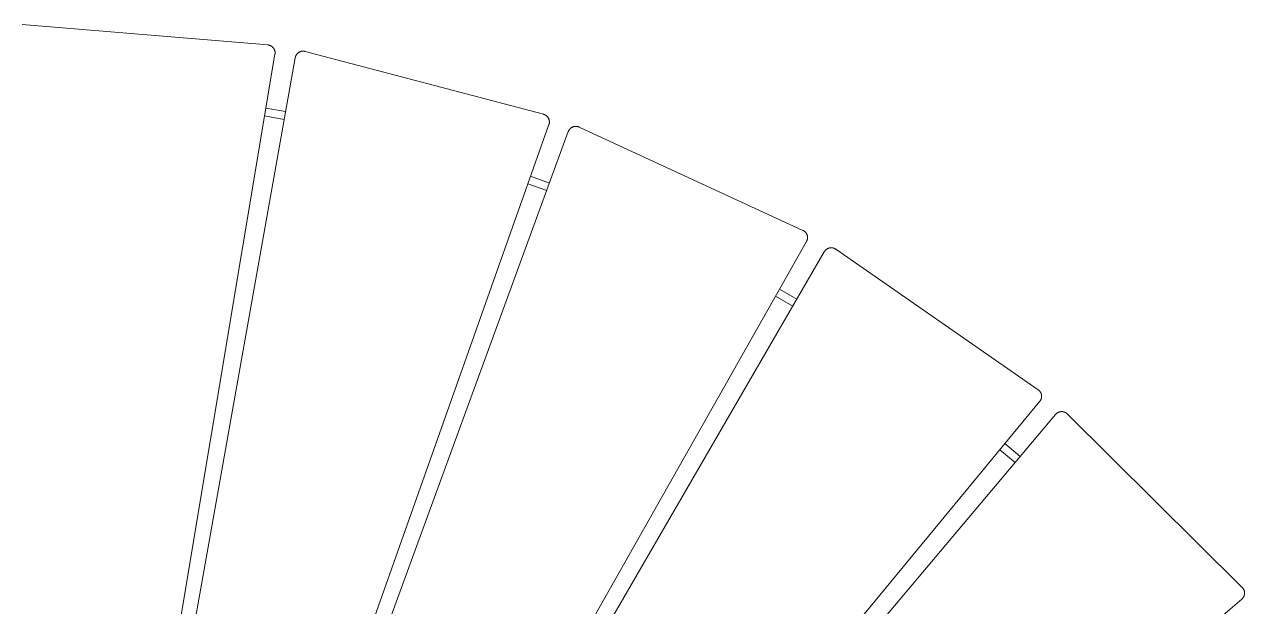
# Model space of a CAD drawing. Header units: inches. Extents: x -4 to 200, y 0 to 129.
# Drawn here: x 38.07 to 62.26, y 53.1 to 64.66 of the extents above; entities that cross this region are included whole.
import ezdxf

# ---------------------------------------------------------------- set-up
doc = ezdxf.new("R2010")
doc.units = ezdxf.units.IN
doc.layers.add('ZANO_R', color=7, linetype='Continuous', lineweight=0)

msp = doc.modelspace()

# ---------------------------------------------------------------- linework, layer by layer
at = {"layer": 'ZANO_R'}
for p, q in [((42.89288, 64.2548), (38.01991, 64.66358)), ((42.89823, 64.25426), (42.89288, 64.2548)), ((42.90356, 64.25353), (42.89823, 64.25426)), ((42.90886, 64.25263), (42.90356, 64.25353)), ((42.91412, 64.25154), (42.90886, 64.25263)), ((42.91935, 64.25028), (42.91412, 64.25154)), ((42.92453, 64.24884), (42.91935, 64.25028)), ((42.92966, 64.24722), (42.92453, 64.24884)), ((42.93473, 64.24543), (42.92966, 64.24722)), ((42.93974, 64.24346), (42.93473, 64.24543)), ((42.94468, 64.24133), (42.93974, 64.24346)), ((42.94954, 64.23903), (42.94468, 64.24133)), ((42.95432, 64.23656), (42.94954, 64.23903)), ((42.95901, 64.23393), (42.95432, 64.23656)), ((42.96361, 64.23115), (42.95901, 64.23393)), ((42.96811, 64.2282), (42.96361, 64.23115)), ((42.97251, 64.22511), (42.96811, 64.2282)), ((42.9768, 64.22187), (42.97251, 64.22511)), ((42.98098, 64.21848), (42.9768, 64.22187)), ((42.98504, 64.21495), (42.98098, 64.21848)), ((42.98897, 64.21129), (42.98504, 64.21495)), ((42.99278, 64.20749), (42.98897, 64.21129)), ((42.99646, 64.20357), (42.99278, 64.20749)), ((43, 64.19952), (42.99646, 64.20357)), ((43.0034, 64.19535), (43, 64.19952)), ((43.00666, 64.19107), (43.0034, 64.19535)), ((43.00977, 64.18668), (43.00666, 64.19107)), ((43.01272, 64.18219), (43.00977, 64.18668)), ((43.01553, 64.1776), (43.01272, 64.18219)), ((43.01817, 64.17292), (43.01553, 64.1776)), ((43.02065, 64.16815), (43.01817, 64.17292)), ((43.02297, 64.16329), (43.02065, 64.16815)), ((43.02512, 64.15836), (43.02297, 64.16329)), ((43.0271, 64.15336), (43.02512, 64.15836)), ((43.02891, 64.1483), (43.0271, 64.15336)), ((43.03055, 64.14318), (43.02891, 64.1483)), ((43.03201, 64.138), (43.03055, 64.14318)), ((43.03329, 64.13278), (43.03201, 64.138)), ((43.03439, 64.12751), (43.03329, 64.13278)), ((43.55225, 64.12735), (43.55747, 64.12862)), ((43.55747, 64.12862), (43.56274, 64.1297)), ((43.56274, 64.1297), (43.56804, 64.1306)), ((43.56804, 64.1306), (43.57337, 64.13132)), ((43.57337, 64.13132), (43.57873, 64.13186)), ((43.57873, 64.13186), (43.58409, 64.13222)), ((43.58409, 64.13222), (43.58947, 64.13239)), ((43.58947, 64.13239), (43.59485, 64.13238)), ((43.59485, 64.13238), (43.60022, 64.13218)), ((43.60022, 64.13218), (43.60558, 64.13181)), ((43.60558, 64.13181), (43.61093, 64.13124)), ((43.61093, 64.13124), (43.61626, 64.1305)), ((43.61626, 64.1305), (43.62156, 64.12958)), ((43.62156, 64.12958), (43.62682, 64.12847)), ((43.62682, 64.12847), (43.63204, 64.12719)), ((40.00204, 45.9473), (43.03505, 64.07185)), ((43.43676, 64.0025), (40.21713, 45.91017)), ((43.03532, 64.12222), (43.03439, 64.12751)), ((43.03505, 64.07185), (43.03571, 64.07611)), ((43.03606, 64.11689), (43.03532, 64.12222)), ((43.03571, 64.07611), (43.03624, 64.08039)), ((43.03662, 64.11154), (43.03606, 64.11689)), ((43.03624, 64.08039), (43.03666, 64.08468)), ((43.03699, 64.10617), (43.03662, 64.11154)), ((43.03666, 64.08468), (43.03702, 64.09005)), ((43.03718, 64.1008), (43.03699, 64.10617)), ((43.03702, 64.09005), (43.03719, 64.09542)), ((43.03719, 64.09542), (43.03718, 64.1008)), ((43.43757, 64.00673), (43.43676, 64.0025)), ((43.4385, 64.01094), (43.43757, 64.00673)), ((43.43954, 64.01513), (43.4385, 64.01094)), ((43.43954, 64.01513), (43.441, 64.0203)), ((43.441, 64.0203), (43.44264, 64.02542)), ((43.44264, 64.02542), (43.44445, 64.03049)), ((43.44445, 64.03049), (43.44644, 64.03549)), ((43.44644, 64.03549), (43.44859, 64.04041)), ((43.44859, 64.04041), (43.45091, 64.04527)), ((43.45091, 64.04527), (43.45339, 64.05004)), ((43.45339, 64.05004), (43.45604, 64.05472)), ((43.45604, 64.05472), (43.45884, 64.05931)), ((43.45884, 64.05931), (43.4618, 64.0638)), ((43.4618, 64.0638), (43.46491, 64.06819)), ((43.46491, 64.06819), (43.46817, 64.07246)), ((43.46817, 64.07246), (43.47158, 64.07663)), ((43.47158, 64.07663), (43.47512, 64.08068)), ((43.47512, 64.08068), (43.4788, 64.0846)), ((43.4788, 64.0846), (43.48261, 64.08839)), ((43.48261, 64.08839), (43.48655, 64.09206)), ((43.48655, 64.09206), (43.49061, 64.09558)), ((43.49061, 64.09558), (43.49479, 64.09897)), ((43.49479, 64.09897), (43.49908, 64.10221)), ((43.49908, 64.10221), (43.50348, 64.1053)), ((43.50348, 64.1053), (43.50798, 64.10824)), ((43.50798, 64.10824), (43.51258, 64.11102)), ((43.51258, 64.11102), (43.51728, 64.11365)), ((43.51728, 64.11365), (43.52206, 64.11611)), ((43.52206, 64.11611), (43.52692, 64.11841)), ((43.52692, 64.11841), (43.53186, 64.12055)), ((43.53186, 64.12055), (43.53686, 64.12251)), ((43.53686, 64.12251), (43.54194, 64.1243)), ((43.54194, 64.1243), (43.54707, 64.12591)), ((43.54707, 64.12591), (43.55225, 64.12735)), ((48.35999, 62.87843), (43.63204, 64.12719)), ((43.2465, 62.93338), (42.85584, 63.00093)), ((42.82985, 62.84558), (43.2189, 62.77831)), ((48.36516, 62.87697), (48.35999, 62.87843)), ((48.37029, 62.87533), (48.36516, 62.87697)), ((48.37535, 62.87352), (48.37029, 62.87533)), ((48.38035, 62.87153), (48.37535, 62.87352)), ((48.38528, 62.86938), (48.38035, 62.87153)), ((48.39013, 62.86706), (48.38528, 62.86938)), ((48.3949, 62.86458), (48.39013, 62.86706)), ((48.39958, 62.86193), (48.3949, 62.86458)), ((48.40417, 62.85913), (48.39958, 62.86193)), ((48.40866, 62.85617), (48.40417, 62.85913)), ((48.41305, 62.85306), (48.40866, 62.85617)), ((48.41733, 62.8498), (48.41305, 62.85306)), ((48.42149, 62.8464), (48.41733, 62.8498)), ((48.42554, 62.84285), (48.42149, 62.8464)), ((48.42946, 62.83917), (48.42554, 62.84285)), ((48.43326, 62.83536), (48.42946, 62.83917)), ((48.43692, 62.83142), (48.43326, 62.83536)), ((48.44045, 62.82736), (48.43692, 62.83142)), ((48.44383, 62.82318), (48.44045, 62.82736)), ((48.44707, 62.81889), (48.44383, 62.82318)), ((48.45016, 62.81449), (48.44707, 62.81889)), ((48.4531, 62.80999), (48.45016, 62.81449)), ((48.45589, 62.80539), (48.4531, 62.80999)), ((48.45851, 62.80069), (48.45589, 62.80539)), ((48.46098, 62.79591), (48.45851, 62.80069)), ((48.46328, 62.79105), (48.46098, 62.79591)), ((48.46541, 62.78611), (48.46328, 62.79105)), ((48.46737, 62.78111), (48.46541, 62.78611)), ((48.46916, 62.77604), (48.46737, 62.78111)), ((48.46824, 62.67357), (48.46962, 62.67766)), ((48.47078, 62.77091), (48.46916, 62.77604)), ((48.46962, 62.67766), (48.47089, 62.68177)), ((48.47222, 62.76572), (48.47078, 62.77091)), ((48.47089, 62.68177), (48.47205, 62.68593)), ((48.47205, 62.68593), (48.47333, 62.69115)), ((48.47348, 62.7605), (48.47222, 62.76572)), ((48.47333, 62.69115), (48.47444, 62.69641)), ((48.47456, 62.75523), (48.47348, 62.7605)), ((48.47444, 62.69641), (48.47536, 62.70171)), ((48.47547, 62.74993), (48.47456, 62.75523)), ((48.47536, 62.70171), (48.47611, 62.70704)), ((48.47619, 62.7446), (48.47547, 62.74993)), ((48.47611, 62.70704), (48.47667, 62.71239)), ((48.47673, 62.73925), (48.47619, 62.7446)), ((48.47667, 62.71239), (48.47705, 62.71775)), ((48.47708, 62.73388), (48.47673, 62.73925)), ((48.47705, 62.71775), (48.47724, 62.72313)), ((48.47725, 62.7285), (48.47708, 62.73388)), ((48.47724, 62.72313), (48.47725, 62.7285)), ((42.33401, 45.35105), (48.46824, 62.67357)), ((48.85179, 62.53552), (42.53938, 45.27714)), ((48.85333, 62.53955), (48.85179, 62.53552)), ((48.85498, 62.54353), (48.85333, 62.53955)), ((48.85673, 62.54747), (48.85498, 62.54353)), ((48.85673, 62.54747), (48.85907, 62.55231)), ((48.85907, 62.55231), (48.86157, 62.55707)), ((48.86157, 62.55707), (48.86424, 62.56175)), ((48.86424, 62.56175), (48.86706, 62.56632)), ((48.86706, 62.56632), (48.87003, 62.5708)), ((48.87003, 62.5708), (48.87316, 62.57518)), ((48.87316, 62.57518), (48.87644, 62.57944)), ((48.87644, 62.57944), (48.87985, 62.5836)), ((48.87985, 62.5836), (48.88341, 62.58763)), ((48.88341, 62.58763), (48.88711, 62.59154)), ((48.88711, 62.59154), (48.89093, 62.59532)), ((48.89093, 62.59532), (48.89488, 62.59897)), ((48.89488, 62.59897), (48.89896, 62.60248)), ((48.89896, 62.60248), (48.90315, 62.60585)), ((48.90315, 62.60585), (48.90745, 62.60907)), ((48.90745, 62.60907), (48.91187, 62.61215)), ((48.91187, 62.61215), (48.91638, 62.61507)), ((48.91638, 62.61507), (48.92099, 62.61784)), ((48.92099, 62.61784), (48.9257, 62.62044)), ((48.9257, 62.62044), (48.93049, 62.62289)), ((48.93049, 62.62289), (48.93536, 62.62517)), ((48.93536, 62.62517), (48.9403, 62.62728)), ((48.9403, 62.62728), (48.94532, 62.62923)), ((48.94532, 62.62923), (48.95039, 62.631)), ((48.95039, 62.631), (48.95553, 62.6326)), ((48.95553, 62.6326), (48.96072, 62.63402)), ((48.96072, 62.63402), (48.96595, 62.63526)), ((48.96595, 62.63526), (48.97122, 62.63632)), ((48.97122, 62.63632), (48.97653, 62.6372)), ((48.97653, 62.6372), (48.98186, 62.6379)), ((48.98186, 62.6379), (48.98721, 62.63842)), ((48.98721, 62.63842), (48.99258, 62.63876)), ((48.99258, 62.63876), (48.99796, 62.63891)), ((48.99796, 62.63891), (49.00333, 62.63888)), ((49.00333, 62.63888), (49.00871, 62.63866)), ((49.00871, 62.63866), (49.01407, 62.63826)), ((49.01407, 62.63826), (49.01942, 62.63768)), ((49.01942, 62.63768), (49.02474, 62.63692)), ((49.02474, 62.63692), (49.03004, 62.63597)), ((49.03004, 62.63597), (49.0353, 62.63485)), ((49.0353, 62.63485), (49.04051, 62.63354)), ((49.04051, 62.63354), (49.04568, 62.63206)), ((49.04568, 62.63206), (49.0508, 62.63041)), ((49.0508, 62.63041), (49.05586, 62.62857)), ((49.05586, 62.62857), (49.06085, 62.62657)), ((49.06085, 62.62657), (49.06577, 62.6244)), ((53.50504, 60.57362), (49.06577, 62.6244)), ((48.05279, 61.50038), (48.42425, 61.3666)), ((48.47835, 61.51452), (48.10537, 61.64885)), ((53.50988, 60.57128), (53.50504, 60.57362)), ((53.51464, 60.56878), (53.50988, 60.57128)), ((53.51932, 60.56611), (53.51464, 60.56878)), ((53.5239, 60.56329), (53.51932, 60.56611)), ((53.52837, 60.56031), (53.5239, 60.56329)), ((53.53275, 60.55719), (53.52837, 60.56031)), ((53.53702, 60.55391), (53.53275, 60.55719)), ((53.54117, 60.55049), (53.53702, 60.55391)), ((53.5452, 60.54693), (53.54117, 60.55049)), ((53.54911, 60.54324), (53.5452, 60.54693)), ((53.55289, 60.53942), (53.54911, 60.54324)), ((53.55654, 60.53546), (53.55289, 60.53942)), ((53.56005, 60.53139), (53.55654, 60.53546)), ((53.56342, 60.5272), (53.56005, 60.53139)), ((53.56664, 60.52289), (53.56342, 60.5272)), ((53.56972, 60.51848), (53.56664, 60.52289)), ((53.57264, 60.51397), (53.56972, 60.51848)), ((53.57541, 60.50935), (53.57264, 60.51397)), ((53.57802, 60.50465), (53.57541, 60.50935)), ((53.58046, 60.49986), (53.57802, 60.50465)), ((53.58274, 60.49499), (53.58046, 60.49986)), ((44.52702, 44.35892), (53.57607, 60.35307)), ((53.57607, 60.35307), (53.57814, 60.35685)), ((53.57814, 60.35685), (53.58011, 60.36069)), ((53.58011, 60.36069), (53.58197, 60.36458)), ((53.58197, 60.36458), (53.58414, 60.3695)), ((53.58486, 60.49005), (53.58274, 60.49499)), ((53.58414, 60.3695), (53.58615, 60.37449)), ((53.5868, 60.48503), (53.58486, 60.49005)), ((53.58615, 60.37449), (53.58798, 60.37955)), ((53.58857, 60.47995), (53.5868, 60.48503)), ((53.58798, 60.37955), (53.58963, 60.38466)), ((53.59017, 60.47482), (53.58857, 60.47995)), ((53.58963, 60.38466), (53.59112, 60.38983)), ((53.59159, 60.46963), (53.59017, 60.47482)), ((53.59112, 60.38983), (53.59242, 60.39505)), ((53.59283, 60.4644), (53.59159, 60.46963)), ((53.59242, 60.39505), (53.59354, 60.40031)), ((53.59389, 60.45912), (53.59283, 60.4644)), ((53.59354, 60.40031), (53.59449, 60.4056)), ((53.59478, 60.45382), (53.59389, 60.45912)), ((53.59449, 60.4056), (53.59525, 60.41093)), ((53.59548, 60.44849), (53.59478, 60.45382)), ((53.59525, 60.41093), (53.59584, 60.41628)), ((53.59599, 60.44313), (53.59548, 60.44849)), ((53.59584, 60.41628), (53.59623, 60.42164)), ((53.59633, 60.43777), (53.59599, 60.44313)), ((53.59623, 60.42164), (53.59645, 60.42701)), ((53.59648, 60.43239), (53.59633, 60.43777)), ((53.59645, 60.42701), (53.59648, 60.43239)), ((53.92983, 60.15051), (44.71643, 44.25046)), ((53.93204, 60.15421), (53.92983, 60.15051)), ((53.93435, 60.15785), (53.93204, 60.15421)), ((53.93677, 60.16143), (53.93435, 60.15785)), ((53.93677, 60.16143), (53.93991, 60.16579)), ((53.93991, 60.16579), (53.9432, 60.17004)), ((53.9432, 60.17004), (53.94663, 60.17418)), ((53.94663, 60.17418), (53.95021, 60.1782)), ((53.95021, 60.1782), (53.95392, 60.1821)), ((53.95392, 60.1821), (53.95776, 60.18586)), ((53.95776, 60.18586), (53.96172, 60.18949)), ((53.96172, 60.18949), (53.96581, 60.19299)), ((53.96581, 60.19299), (53.97002, 60.19634)), ((53.97002, 60.19634), (53.97433, 60.19955)), ((53.97433, 60.19955), (53.97876, 60.20261)), ((53.97876, 60.20261), (53.98328, 60.20551)), ((53.98328, 60.20551), (53.9879, 60.20826)), ((53.9879, 60.20826), (53.99262, 60.21085)), ((53.99262, 60.21085), (53.99742, 60.21328)), ((53.99742, 60.21328), (54.00229, 60.21554)), ((54.00229, 60.21554), (54.00725, 60.21764)), ((54.00725, 60.21764), (54.01227, 60.21956)), ((54.01227, 60.21956), (54.01735, 60.22132)), ((54.01735, 60.22132), (54.0225, 60.22289)), ((54.0225, 60.22289), (54.02769, 60.22429)), ((54.02769, 60.22429), (54.03293, 60.22552)), ((54.03293, 60.22552), (54.0382, 60.22656)), ((54.0382, 60.22656), (54.04351, 60.22742)), ((54.04351, 60.22742), (54.04885, 60.2281)), ((54.04885, 60.2281), (54.0542, 60.2286)), ((54.0542, 60.2286), (54.05957, 60.22892)), ((54.05957, 60.22892), (54.06495, 60.22905)), ((54.06495, 60.22905), (54.07032, 60.22899)), ((54.07032, 60.22899), (54.0757, 60.22876)), ((54.0757, 60.22876), (54.08106, 60.22834)), ((54.08106, 60.22834), (54.0864, 60.22774)), ((54.0864, 60.22774), (54.09172, 60.22695)), ((54.09172, 60.22695), (54.09701, 60.22599)), ((54.09701, 60.22599), (54.10227, 60.22484)), ((54.10227, 60.22484), (54.10748, 60.22352)), ((54.10748, 60.22352), (54.11265, 60.22202)), ((54.11265, 60.22202), (54.11776, 60.22034)), ((54.11776, 60.22034), (54.12281, 60.21849)), ((54.12281, 60.21849), (54.12779, 60.21647)), ((54.12779, 60.21647), (54.1327, 60.21428)), ((54.1327, 60.21428), (54.13754, 60.21192)), ((54.13754, 60.21192), (54.14229, 60.2094)), ((54.14229, 60.2094), (54.14695, 60.20672)), ((54.14695, 60.20672), (54.15152, 60.20388)), ((54.15152, 60.20388), (54.15599, 60.20089)), ((58.1717, 57.41039), (54.15599, 60.20089)), ((53.38428, 59.20904), (53.04029, 59.40608)), ((52.96273, 59.26899), (53.30532, 59.07276)), ((58.17606, 57.40725), (58.1717, 57.41039)), ((58.18032, 57.40395), (58.17606, 57.40725)), ((58.18446, 57.40052), (58.18032, 57.40395)), ((58.18848, 57.39695), (58.18446, 57.40052)), ((58.19237, 57.39324), (58.18848, 57.39695)), ((58.19614, 57.3894), (58.19237, 57.39324)), ((58.19977, 57.38543), (58.19614, 57.3894)), ((58.20326, 57.38134), (58.19977, 57.38543)), ((58.20662, 57.37714), (58.20326, 57.38134)), ((58.20983, 57.37282), (58.20662, 57.37714)), ((58.21288, 57.3684), (58.20983, 57.37282)), ((58.21579, 57.36387), (58.21288, 57.3684)), ((58.21854, 57.35925), (58.21579, 57.36387)), ((58.22113, 57.35454), (58.21854, 57.35925)), ((58.22356, 57.34974), (58.22113, 57.35454)), ((46.51442, 43.00105), (58.20336, 57.18086)), ((58.20336, 57.18086), (58.20605, 57.18423)), ((58.20605, 57.18423), (58.20866, 57.18766)), ((58.20866, 57.18766), (58.21116, 57.19117)), ((58.21116, 57.19117), (58.21416, 57.19564)), ((58.21416, 57.19564), (58.217, 57.2002)), ((58.217, 57.2002), (58.21968, 57.20487)), ((58.21968, 57.20487), (58.2222, 57.20962)), ((58.2222, 57.20962), (58.22455, 57.21445)), ((58.22582, 57.34486), (58.22356, 57.34974)), ((58.22455, 57.21445), (58.22675, 57.21936)), ((58.22792, 57.33991), (58.22582, 57.34486)), ((58.22675, 57.21936), (58.22877, 57.22435)), ((58.22984, 57.33488), (58.22792, 57.33991)), ((58.22877, 57.22435), (58.23062, 57.2294)), ((58.23159, 57.3298), (58.22984, 57.33488)), ((58.23062, 57.2294), (58.23229, 57.23451)), ((58.23317, 57.32466), (58.23159, 57.3298)), ((58.23229, 57.23451), (58.23379, 57.23967)), ((58.23457, 57.31947), (58.23317, 57.32466)), ((58.23379, 57.23967), (58.23512, 57.24488)), ((58.23579, 57.31423), (58.23457, 57.31947)), ((58.23512, 57.24488), (58.23626, 57.25014)), ((58.23683, 57.30895), (58.23579, 57.31423)), ((58.23626, 57.25014), (58.23723, 57.25543)), ((58.2377, 57.30364), (58.23683, 57.30895)), ((58.23723, 57.25543), (58.23801, 57.26075)), ((58.23838, 57.29831), (58.2377, 57.30364)), ((58.23801, 57.26075), (58.23861, 57.2661)), ((58.23888, 57.29295), (58.23838, 57.29831)), ((58.23861, 57.2661), (58.23903, 57.27146)), ((58.23919, 57.28758), (58.23888, 57.29295)), ((58.23903, 57.27146), (58.23927, 57.27683)), ((58.23932, 57.28221), (58.23919, 57.28758)), ((58.23927, 57.27683), (58.23932, 57.28221)), ((58.51656, 56.91995), (46.68212, 42.86135)), ((58.51939, 56.92321), (58.51656, 56.91995)), ((58.5223, 56.92639), (58.51939, 56.92321)), ((58.52529, 56.92949), (58.5223, 56.92639)), ((58.52529, 56.92949), (58.52914, 56.93324)), ((58.52914, 56.93324), (58.53312, 56.93686)), ((58.53312, 56.93686), (58.53723, 56.94034)), ((58.53723, 56.94034), (58.54144, 56.94368)), ((58.54144, 56.94368), (58.54577, 56.94687)), ((58.54577, 56.94687), (58.55021, 56.94991)), ((58.55021, 56.94991), (58.55474, 56.9528)), ((58.55474, 56.9528), (58.55938, 56.95553)), ((58.55938, 56.95553), (58.5641, 56.9581)), ((58.5641, 56.9581), (58.56891, 56.96051)), ((58.56891, 56.96051), (58.57379, 56.96276)), ((58.57379, 56.96276), (58.57876, 56.96483)), ((58.57876, 56.96483), (58.58379, 56.96674)), ((58.58379, 56.96674), (58.58888, 56.96847)), ((58.58888, 56.96847), (58.59402, 56.97003)), ((58.59402, 56.97003), (58.59922, 56.97141)), ((58.59922, 56.97141), (58.60446, 56.97261)), ((58.60446, 56.97261), (58.60974, 56.97364)), ((58.60974, 56.97364), (58.61506, 56.97448)), ((58.61506, 56.97448), (58.62039, 56.97514)), ((58.62039, 56.97514), (58.62575, 56.97562)), ((58.62575, 56.97562), (58.63112, 56.97591)), ((58.63112, 56.97591), (58.6365, 56.97602)), ((58.6365, 56.97602), (58.64187, 56.97595)), ((58.64187, 56.97595), (58.64725, 56.97569)), ((58.64725, 56.97569), (58.65261, 56.97525)), ((58.65261, 56.97525), (58.65795, 56.97463)), ((58.65795, 56.97463), (58.66327, 56.97383)), ((58.66327, 56.97383), (58.66855, 56.97284)), ((58.66855, 56.97284), (58.6738, 56.97168)), ((58.6738, 56.97168), (58.67901, 56.97033)), ((58.67901, 56.97033), (58.68417, 56.96881)), ((58.68417, 56.96881), (58.68927, 56.96712)), ((58.68927, 56.96712), (58.69432, 56.96525)), ((58.69432, 56.96525), (58.69929, 56.96321)), ((58.69929, 56.96321), (58.7042, 56.961)), ((58.7042, 56.961), (58.70902, 56.95862)), ((58.70902, 56.95862), (58.71376, 56.95608)), ((58.71376, 56.95608), (58.71842, 56.95339)), ((58.71842, 56.95339), (58.72297, 56.95053)), ((58.72297, 56.95053), (58.72743, 56.94752)), ((58.72743, 56.94752), (58.73178, 56.94436)), ((58.73178, 56.94436), (58.73602, 56.94105)), ((58.73602, 56.94105), (58.74015, 56.9376)), ((58.74015, 56.9376), (58.74415, 56.93401)), ((58.74415, 56.93401), (58.74803, 56.93029)), ((62.21818, 53.48486), (58.74803, 56.93029)), ((57.41065, 56.21923), (57.71397, 55.96652)), ((57.8154, 56.08701), (57.51084, 56.34077)), ((62.22193, 53.48101), (62.21818, 53.48486)), ((62.22554, 53.47703), (62.22193, 53.48101)), ((48.23584, 41.3187), (62.20949, 53.25333)), ((62.20949, 53.25333), (62.21273, 53.25617)), ((62.21273, 53.25617), (62.21589, 53.2591)), ((62.21589, 53.2591), (62.21897, 53.26212)), ((62.21897, 53.26212), (62.2227, 53.266)), ((62.2227, 53.266), (62.22628, 53.27)), ((62.22902, 53.47293), (62.22554, 53.47703)), ((62.22628, 53.27), (62.22973, 53.27413)), ((62.23236, 53.46871), (62.22902, 53.47293)), ((62.22973, 53.27413), (62.23304, 53.27837)), ((62.23555, 53.46438), (62.23236, 53.46871)), ((62.23304, 53.27837), (62.2362, 53.28272)), ((62.23859, 53.45995), (62.23555, 53.46438)), ((62.2362, 53.28272), (62.23921, 53.28718)), ((62.24148, 53.45541), (62.23859, 53.45995)), ((62.23921, 53.28718), (62.24207, 53.29174)), ((62.24422, 53.45078), (62.24148, 53.45541)), ((62.24207, 53.29174), (62.24477, 53.29639)), ((62.24679, 53.44605), (62.24422, 53.45078)), ((62.24477, 53.29639), (62.24731, 53.30113)), ((62.2492, 53.44125), (62.24679, 53.44605)), ((62.24731, 53.30113), (62.24968, 53.30596)), ((62.25144, 53.43636), (62.2492, 53.44125)), ((62.24968, 53.30596), (62.25189, 53.31086)), ((62.25352, 53.4314), (62.25144, 53.43636)), ((62.25189, 53.31086), (62.25393, 53.31584)), ((62.25542, 53.42637), (62.25352, 53.4314)), ((62.25393, 53.31584), (62.2558, 53.32088)), ((62.25716, 53.42128), (62.25542, 53.42637)), ((62.2558, 53.32088), (62.2575, 53.32598)), ((62.25871, 53.41613), (62.25716, 53.42128)), ((62.2575, 53.32598), (62.25902, 53.33114)), ((62.26009, 53.41093), (62.25871, 53.41613)), ((62.25902, 53.33114), (62.26036, 53.33635)), ((62.2613, 53.40569), (62.26009, 53.41093)), ((62.26036, 53.33635), (62.26153, 53.3416)), ((62.26232, 53.40041), (62.2613, 53.40569)), ((62.26153, 53.3416), (62.26251, 53.34689)), ((62.26316, 53.3951), (62.26232, 53.40041)), ((62.26251, 53.34689), (62.26331, 53.3522)), ((62.26382, 53.38976), (62.26316, 53.3951)), ((62.26331, 53.3522), (62.26394, 53.35755)), ((62.2643, 53.3844), (62.26382, 53.38976)), ((62.26394, 53.35755), (62.26438, 53.36291)), ((62.26459, 53.37903), (62.2643, 53.3844)), ((62.26438, 53.36291), (62.26463, 53.36828)), ((62.26471, 53.37365), (62.26459, 53.37903)), ((62.26463, 53.36828), (62.26471, 53.37365))]:
    msp.add_line(p, q, dxfattribs=at)

doc.saveas('drawing.dxf')
